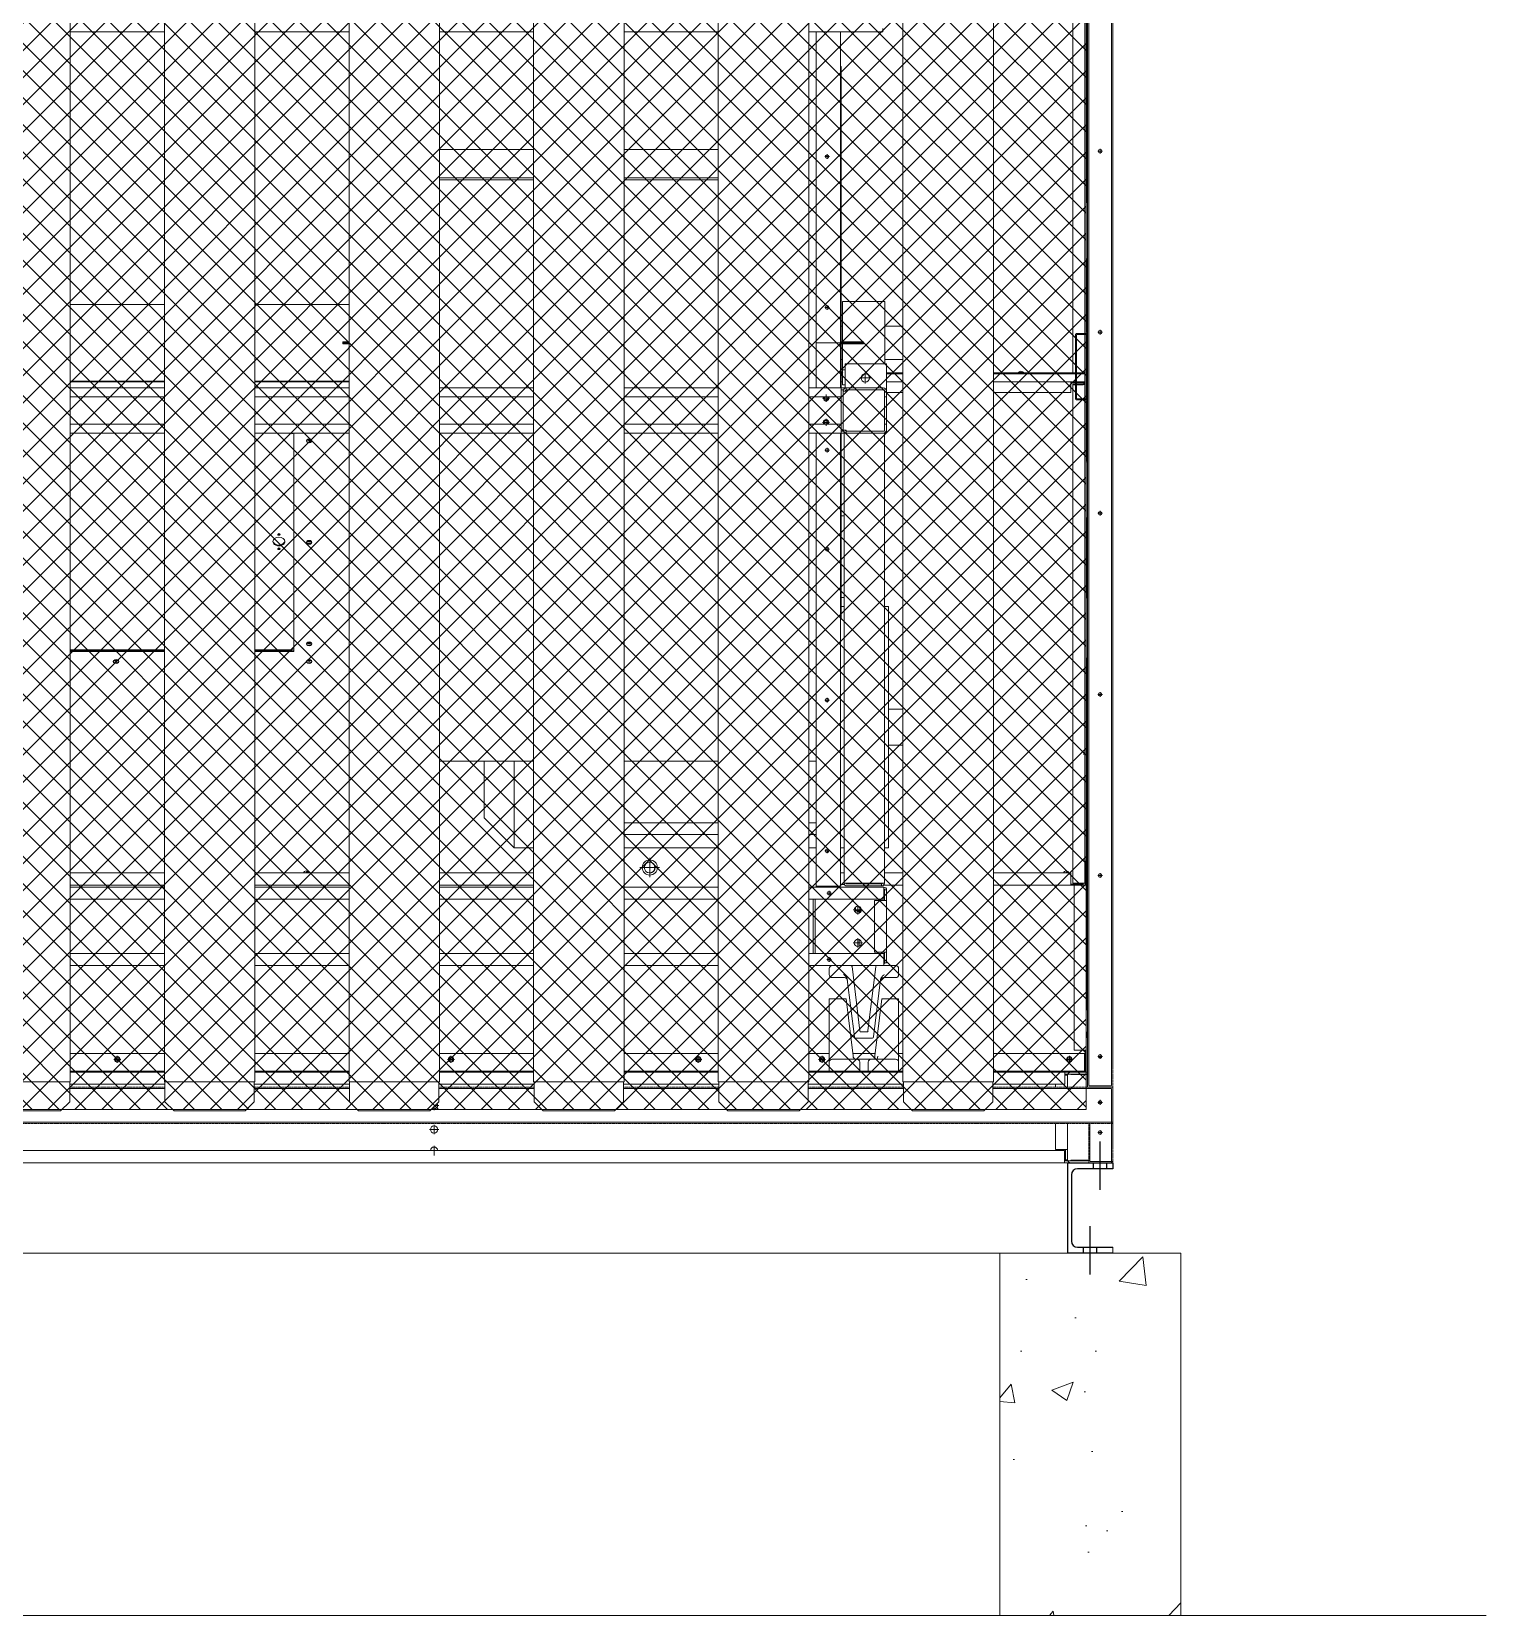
# Model space of a CAD drawing. Header units: millimetres. Extents: x -17070 to 42260, y -291348 to 33880.
# Drawn here: x 33685 to 36096, y 19917 to 22541 of the extents above; entities that cross this region are included whole.
import ezdxf

# ---------------------------------------------------------------- set-up
doc = ezdxf.new("R2010")
doc.units = ezdxf.units.MM
for name, pattern in [('CENTER', [2, 1.25, -0.25, 0.25, -0.25]), ('CENTERX2', [4, 2.5, -0.5, 0.5, -0.5]), ('HIDDEN', [0.375, 0.25, -0.125]), ('HIDDENX2', [0.75, 0.5, -0.25])]:
    doc.linetypes.add(name, pattern=pattern)
for name, color, linetype in [('center', 1, 'CENTER'), ('HIDD', 2, 'HIDDENX2'), ('냉각탑_기초', 23, 'Continuous')]:
    doc.layers.add(name, color=color, linetype=linetype)

# ---------------------------------------------------------------- blocks, each defined once
blk = doc.blocks.new('2')
at = {"lineweight": 5}
h = blk.add_hatch(dxfattribs=at)
h.set_pattern_fill('ANSI37', scale=10)
h.set_pattern_definition([(45, (-1294795.438, -412330.485), (-22.4506403, 22.4506403), []), (135, (-1294795.438, -412330.485), (-22.4506403, -22.4506403), [])])
h.paths.add_polyline_path([(32221.1, 22825.4), (32221.1, 20755.4), (35433.1, 20755.4), (35433.1, 22825.4)])
at = {"color": 7, "lineweight": 20, "ltscale": 0.280701}
for p, q in [((35435.1, 20822.5), (35435.1, 23864.3)), ((35477.1, 20822.5), (35477.1, 23864.3)), ((35410.9, 21976), (35410.9, 22737.3)), ((35430.9, 22738.8), (35430.9, 22041.4)), ((35433.5, 22260), (35433.5, 22637.6)), ((33749.1, 22541.4), (33905.1, 22541.4)), ((33905.1, 22541.1), (33749.1, 22541.1)), ((34055.1, 22541.4), (34211.1, 22541.4)), ((34211.1, 22541.1), (34055.1, 22541.1)), ((34361.1, 22541.4), (34517.1, 22541.4)), ((34667.1, 22541.4), (34823.1, 22541.4)), ((34973.1, 22541.4), (35095.9, 22541.4)), ((34985.6, 22541.4), (34985.6, 22026)), ((35025.6, 22541.4), (35025.6, 21951.2)), ((35095.9, 22546.6), (35095.9, 22541.4)), ((35025.6, 22484), (35026.8, 22484)), ((35026.8, 22484), (35026.8, 22482.4)), ((35026.8, 22482.4), (35026.8, 22027.6)), ((34517.1, 22346), (34361.1, 22346)), ((34823.1, 22346), (34667.1, 22346)), ((34999.7, 22334.4), (35007.5, 22334.4)), ((35003.6, 22338.3), (35003.6, 22330.5)), ((35452.2, 22343.4), (35460, 22343.4)), ((35456.1, 22347.3), (35456.1, 22339.5)), ((34361.1, 22299.2), (34517.1, 22299.2)), ((34361.1, 22296), (34517.1, 22296)), ((34667.1, 22299.2), (34823.1, 22299.2)), ((34667.1, 22296), (34823.1, 22296)), ((35433.1, 22165.3), (35433.1, 22258.3)), ((35435.1, 22258.3), (35433.1, 22258.3)), ((35435.1, 22165.3), (35433.1, 22165.3)), ((35433.5, 22079.8), (35433.5, 22163.7)), ((35029.3, 22027.6), (35029.3, 22094.2)), ((35099.3, 22094.2), (35029.3, 22094.2)), ((35099.3, 22026), (35099.3, 22094.2)), ((33905.1, 22089.5), (33749.1, 22089.5)), ((34211.1, 22089.5), (34055.1, 22089.5)), ((34999.7, 22084.4), (35007.5, 22084.4)), ((35003.6, 22088.3), (35003.6, 22080.5)), ((35433.5, 22042.9), (35433.5, 22079.8)), ((35433.5, 22079.8), (35435.1, 22079.8)), ((35026.8, 22053.5), (35029.3, 22053.5)), ((35099.3, 22053.5), (35129.1, 22053.5)), ((35452.2, 22043.4), (35460, 22043.4)), ((35456.1, 22047.3), (35456.1, 22039.5)), ((34200.6, 22027.6), (34211.1, 22027.6)), ((34200.6, 22024.4), (34200.6, 22027.6)), ((34200.6, 22026), (34211.1, 22026)), ((34211.1, 22026), (34200.6, 22026)), ((34211.1, 22024.4), (34200.6, 22024.4)), ((34985.6, 22026), (35022.8, 22026)), ((34985.6, 22026), (34985.6, 21951.2)), ((35025.6, 22026), (35022.8, 22026)), ((35064, 22027.6), (35026.8, 22027.6)), ((35064, 22026), (35026.8, 22026)), ((35064, 22024.4), (35026.8, 22024.4)), ((35026.8, 22024.4), (35026.8, 21951.2)), ((35029.3, 22024.4), (35029.3, 21981.2)), ((35064, 22027.6), (35064, 22024.4)), ((35099.3, 22026), (35099.3, 21991.2)), ((35415.1, 21934.5), (35415.1, 22038.3)), ((35416.7, 21934.5), (35416.7, 22038.3)), ((35432, 22041.4), (35418.2, 22041.4)), ((35432, 22039.8), (35418.2, 22039.8)), ((35430.9, 22039.8), (35430.9, 21978.4)), ((35433.5, 21932.6), (35433.5, 22040.2)), ((35026.8, 21998.5), (35029.3, 21998.5)), ((35101.8, 21991.2), (35033.3, 21991.2)), ((35033.3, 21950.8), (35033.3, 21991.2)), ((35099.3, 21998.5), (35129.1, 21998.5)), ((35101.8, 21946), (35101.8, 21991.2)), ((35026.8, 21975.9), (35029.3, 21975.9)), ((35026.8, 21974.5), (35029.3, 21974.5)), ((35033.3, 21981.2), (35029.3, 21981.2)), ((35029.3, 21956.2), (35029.3, 21981.2)), ((35057.7, 21967.7), (35075.9, 21967.7)), ((35066.8, 21976.8), (35066.8, 21958.6)), ((35101.8, 21975.9), (35129.1, 21975.9)), ((35101.8, 21974.5), (35129.1, 21974.5)), ((35279.1, 21975.9), (35415.1, 21975.9)), ((35279.1, 21974.5), (35415.1, 21974.5)), ((35415.1, 21976), (35410.9, 21976)), ((35427.4, 21976), (35416.7, 21976)), ((35416.7, 21975.9), (35430.9, 21975.9)), ((35416.7, 21974.5), (35430.9, 21974.5)), ((35428.9, 21975.9), (35428.9, 21976.2)), ((35430.9, 21975.9), (35430.9, 21978.4)), ((35430.9, 21974.5), (35430.9, 21975.9)), ((35430.9, 21974.5), (35430.9, 21962.4)), ((33905.1, 21962.5), (33749.1, 21962.5)), ((33905.1, 21961.3), (33749.1, 21961.3)), ((33749.1, 21951.2), (33905.1, 21951.2)), ((34211.1, 21962.5), (34055.1, 21962.5)), ((34211.1, 21961.3), (34055.1, 21961.3)), ((34055.1, 21951.2), (34211.1, 21951.2)), ((34361.1, 21951.2), (34517.1, 21951.2)), ((34667.1, 21951.2), (34823.1, 21951.2)), ((34973.1, 21951.2), (35026.9, 21951.2)), ((35001.8, 21940), (35001.8, 21928.3)), ((35029.3, 21961.3), (35026.8, 21961.3)), ((35026.9, 21951.2), (35028.6, 21951.2)), ((35026.9, 21891.2), (35026.9, 21951.2)), ((35026.9, 21948), (35030.1, 21948)), ((35028.6, 21951.2), (35033.3, 21951.2)), ((35033.3, 21956.2), (35029.3, 21956.2)), ((35030.1, 21879.4), (35030.1, 21948)), ((35035.3, 21946), (35030.1, 21946)), ((35033.3, 21951.2), (35034.8, 21951.2)), ((35096.6, 21951.2), (35035.3, 21951.2)), ((35035.3, 21951.2), (35035.3, 21946)), ((35035.3, 21948), (35098.6, 21948)), ((35098.6, 21948), (35098.6, 21879.4)), ((35129.1, 21961.3), (35101.8, 21961.3)), ((35101.8, 21891.2), (35101.8, 21946)), ((35129.1, 21943.8), (35101.8, 21943.8)), ((35415.1, 21961.3), (35279.1, 21961.3)), ((35407.8, 21943.8), (35279.1, 21943.8)), ((35407.8, 21943.8), (35407.8, 21960.5)), ((35407.8, 21960.5), (35415.1, 21960.5)), ((35415.1, 21959.4), (35407.8, 21959.4)), ((35410.9, 21957.2), (35415.1, 21957.2)), ((35410.9, 21957.2), (35410.9, 21956.2)), ((35410.9, 21956.2), (35415.1, 21956.2)), ((35410.9, 21344.1), (35410.9, 21956.2)), ((35430.9, 21961.3), (35416.7, 21961.3)), ((35416.7, 21960.5), (35427.8, 21960.5)), ((35427.8, 21959.4), (35416.7, 21959.4)), ((35416.7, 21957.2), (35427.8, 21957.2)), ((35416.7, 21956.2), (35427.8, 21956.2)), ((35427.8, 21959.4), (35427.8, 21961.3)), ((35429.3, 21958.3), (35429.3, 21961.3)), ((35430.9, 21958.3), (35430.9, 21962.4)), ((35430.9, 21958.3), (35430.9, 21933)), ((33905.1, 21936.2), (33749.1, 21936.2)), ((34211.1, 21936.2), (34055.1, 21936.2)), ((34517.1, 21936.2), (34361.1, 21936.2)), ((34823.1, 21936.2), (34667.1, 21936.2)), ((35026.9, 21936.2), (34973.1, 21936.2)), ((34996, 21934.1), (35007.7, 21934.1)), ((35101.8, 21936.2), (35098.6, 21936.2)), ((35432, 21933), (35418.2, 21933)), ((35432, 21931.4), (35418.2, 21931.4)), ((35430.9, 21931.4), (35430.9, 21346.2)), ((35433.5, 21929.9), (35433.5, 21929.9)), ((35433.5, 21929.9), (35433.5, 21893)), ((33749.1, 21891.2), (33905.1, 21891.2)), ((34055.1, 21891.2), (34211.1, 21891.2)), ((34361.1, 21891.2), (34517.1, 21891.2)), ((34667.1, 21891.2), (34823.1, 21891.2)), ((34973.1, 21891.2), (35026.9, 21891.2)), ((34996, 21894.1), (35007.7, 21894.1)), ((35001.8, 21900), (35001.8, 21888.3)), ((35026.9, 21876.2), (35026.9, 21891.2)), ((35101.8, 21891.2), (35098.6, 21891.2)), ((35101.8, 21891.2), (35101.8, 21881.4)), ((35433.5, 21830.6), (35433.5, 21893)), ((35433.5, 21893), (35435.1, 21893)), ((33905.1, 21876.2), (33749.1, 21876.2)), ((34211.1, 21876.2), (34055.1, 21876.2)), ((34116.4, 21876.2), (34116.4, 21875.1)), ((34119.9, 21876.2), (34119.9, 21520.6)), ((34119.9, 21514.3), (34119.9, 21876.2)), ((34517.1, 21876.2), (34361.1, 21876.2)), ((34823.1, 21876.2), (34667.1, 21876.2)), ((35026.9, 21876.2), (34973.1, 21876.2)), ((34985.6, 21876.2), (34985.6, 21125.6)), ((35025.6, 21876.2), (35025.6, 21126.8)), ((35026.8, 21876.2), (35027.1, 21876.2)), ((35026.8, 21876.2), (35026.8, 21568)), ((35030.1, 21879.4), (35026.9, 21879.4)), ((35028.6, 21876.2), (35026.9, 21876.2)), ((35027.1, 21876.2), (35028.6, 21876.2)), ((35028.6, 21876.2), (35033.3, 21876.2)), ((35028.6, 21876.2), (35028.6, 21876.2)), ((35028.6, 21876.2), (35031.6, 21876.2)), ((35035.3, 21881.4), (35030.1, 21881.4)), ((35031.6, 21876.2), (35031.6, 21130.7)), ((35033.3, 21876.2), (35033.3, 21876.6)), ((35035.3, 21876.2), (35033.3, 21876.2)), ((35033.3, 21876.2), (35034.8, 21876.2)), ((35034.8, 21876.2), (35035.3, 21876.2)), ((35035.3, 21881.4), (35035.3, 21876.2)), ((35035.3, 21879.4), (35096.6, 21879.4)), ((35098.6, 21879.4), (35035.3, 21879.4)), ((35096.6, 21876.2), (35035.3, 21876.2)), ((35101.8, 21876.2), (35096.6, 21876.2)), ((35096.6, 21876.2), (35101.8, 21876.2)), ((35098.6, 21876.2), (35098.6, 21130.7)), ((35101.8, 21876.2), (35098.6, 21876.2)), ((35101.8, 21876.2), (35101.8, 21881.4)), ((34999.7, 21848), (35007.5, 21848)), ((35003.6, 21851.9), (35003.6, 21844.1)), ((35433.1, 21735.9), (35433.1, 21828.9)), ((35435.1, 21828.9), (35433.1, 21828.9)), ((35031.6, 21739), (35026.8, 21739)), ((35435.1, 21735.9), (35433.1, 21735.9)), ((35433.5, 21603.6), (35433.5, 21734.3)), ((35452.2, 21743.4), (35460, 21743.4)), ((35456.1, 21747.3), (35456.1, 21739.5)), ((34999.7, 21684), (35007.5, 21684)), ((35003.6, 21687.9), (35003.6, 21680.1)), ((35026.8, 21604), (35031.6, 21604)), ((35433.1, 21503.6), (35433.1, 21603.6)), ((35435.1, 21603.6), (35433.1, 21603.6)), ((35026.8, 21589), (35031.6, 21589)), ((35098.6, 21589), (35105.1, 21589)), ((35105.1, 21589), (35105.1, 21189)), ((35025.6, 21568), (35026.8, 21568)), ((33905.1, 21517.1), (33749.1, 21517.1)), ((34116.4, 21517.1), (34055.1, 21517.1)), ((34116.4, 21517.1), (34116.4, 21518.2)), ((33749.1, 21515.3), (33905.1, 21515.3)), ((33749.1, 21514.3), (33905.1, 21514.3)), ((34055.1, 21515.3), (34119.9, 21515.3)), ((34055.1, 21514.3), (34119.9, 21514.3)), ((35435.1, 21503.6), (35433.1, 21503.6)), ((35433.5, 20963.9), (35433.5, 21503.6)), ((35452.2, 21443.4), (35460, 21443.4)), ((35456.1, 21447.3), (35456.1, 21439.5)), ((34999.7, 21434), (35007.5, 21434)), ((35003.6, 21437.9), (35003.6, 21430.1)), ((35105.1, 21419), (35129.1, 21419)), ((35105.1, 21359), (35129.1, 21359)), ((35410.9, 21130.6), (35410.9, 21344.3)), ((35429.3, 21344.3), (35429.3, 21344.3)), ((35430.9, 21344.3), (35430.9, 21346.2)), ((35430.9, 21344.3), (35430.9, 21130.6)), ((34361.1, 21332.5), (34517.1, 21332.5)), ((34435.1, 21332.5), (34435.1, 21239)), ((34485.1, 21332.5), (34485.1, 21189)), ((34667.1, 21332.5), (34823.1, 21332.5)), ((34973.1, 21332.5), (34985.6, 21332.5)), ((34435.1, 21239), (34485.1, 21189)), ((34823.1, 21230.3), (34667.1, 21230.3)), ((34985.6, 21230.3), (34973.1, 21230.3)), ((34823.1, 21211), (34667.1, 21211)), ((34985.6, 21211), (34973.1, 21211)), ((34485.1, 21189), (34517.1, 21189)), ((34823.1, 21189), (34667.1, 21189)), ((34985.6, 21189), (34973.1, 21189)), ((34999.7, 21184), (35007.5, 21184)), ((35003.6, 21187.9), (35003.6, 21180.1)), ((35025.6, 21189), (35031.6, 21189)), ((35098.6, 21189), (35105.1, 21189)), ((34693.4, 21156.5), (34725.9, 21156.5)), ((34709.6, 21172.8), (34709.6, 21140.3)), ((35431.1, 21167.4), (35430.9, 21167.4)), ((35431.1, 21127), (35431.1, 21167.4)), ((35431.1, 21164), (35433.1, 21164)), ((35433.1, 21164), (35433.1, 20831.8)), ((35435.1, 21172.2), (35435.1, 21172.2)), ((35435.1, 21172.2), (35435.1, 21172.2)), ((35435.1, 21172.2), (35435.1, 21172.2)), ((35435.1, 21172.2), (35435.1, 21172.2)), ((35435.1, 21164.1), (35435.1, 21164)), ((35435.1, 21164), (35435.1, 21164)), ((33749.1, 21147.5), (33905.1, 21147.5)), ((33749.1, 21127.4), (33905.1, 21127.4)), ((33905.1, 21124), (33749.1, 21124)), ((34055.1, 21147.5), (34211.1, 21147.5)), ((34055.1, 21127.4), (34211.1, 21127.4)), ((34211.1, 21124), (34055.1, 21124)), ((34361.1, 21147.5), (34517.1, 21147.5)), ((34361.1, 21127.4), (34517.1, 21127.4)), ((34517.1, 21124), (34361.1, 21124)), ((34823.1, 21124), (34667.1, 21124)), ((35097.4, 21124), (34973.1, 21124)), ((34985.6, 21125.6), (35022.8, 21125.6)), ((34985.6, 21125.6), (34985.6, 21124)), ((35022.8, 21124), (34985.6, 21124)), ((35022.8, 21125.6), (35025.6, 21125.6)), ((35025, 21125.1), (35025.4, 21125)), ((35025.6, 21147.5), (35031.6, 21147.5)), ((35032.2, 21128.5), (35025.6, 21128.5)), ((35025.6, 21126.8), (35025.6, 21125.6)), ((35031.6, 21130.7), (35036.3, 21130.7)), ((35093.9, 21130.7), (35036.3, 21130.7)), ((35036.3, 21129.2), (35093.9, 21129.2)), ((35036.3, 21126), (35093.9, 21126)), ((35069.6, 21126), (35069.6, 21124)), ((35098.6, 21130.7), (35093.9, 21130.7)), ((35093.9, 21126), (35093.9, 21129.2)), ((35097.3, 21127.4), (35129.1, 21127.4)), ((35097.4, 21124), (35097.4, 21104)), ((35098.6, 21147.5), (35129.1, 21147.5)), ((35279.1, 21147.5), (35407.8, 21147.5)), ((35279.1, 21127.4), (35427.8, 21127.4)), ((35407.8, 21147.5), (35407.8, 21130.6)), ((35407.8, 21127.5), (35407.8, 21130.6)), ((35407.8, 21129.1), (35427.8, 21129.1)), ((35427.8, 21127.5), (35407.8, 21127.5)), ((35410.9, 21130.6), (35427.8, 21130.6)), ((35410.9, 21130.6), (35427.8, 21130.6)), ((35413.1, 21127), (35413.1, 20853.8)), ((35413.1, 21127), (35429.7, 21127)), ((35427.8, 21130.5), (35427.8, 21129.1)), ((35427.8, 21129.1), (35427.8, 21127.4)), ((35429.3, 21130.6), (35429.3, 21130.5)), ((35429.7, 21127), (35433.1, 21127)), ((35431.1, 21132.4), (35430.9, 21132.4)), ((35430.9, 21130.6), (35430.9, 21130.5)), ((35452.2, 21143.4), (35460, 21143.4)), ((35456.1, 21147.3), (35456.1, 21139.5)), ((33905.1, 21104), (33749.1, 21104)), ((34211.1, 21104), (34055.1, 21104)), ((34517.1, 21104), (34361.1, 21104)), ((34823.1, 21104), (34667.1, 21104)), ((35097.4, 21104), (34973.1, 21104)), ((34980.4, 21104), (34980.4, 21014)), ((34983.6, 21104), (34983.6, 21014)), ((35003.1, 21114), (35010.9, 21114)), ((35007, 21117.9), (35007, 21110.1)), ((35082.1, 21016), (35082.1, 21102)), ((35082.1, 21102), (35097.4, 21102)), ((35097.4, 21119.3), (35102.1, 21119.3)), ((35097.4, 21102), (35102.1, 21102)), ((35098.9, 21102), (35098.9, 21119.3)), ((35102.1, 21119.3), (35102.1, 21102)), ((35102.1, 21102), (35102.1, 20998.7)), ((35046.8, 21086.5), (35062.4, 21086.5)), ((35050.8, 21084.6), (35050.8, 21091.1)), ((35060.3, 21084.6), (35050.8, 21084.6)), ((35053.4, 21083.8), (35053.4, 21084.6)), ((35053.4, 21083.8), (35060, 21083.8)), ((35054.6, 21094.3), (35054.6, 21078.7)), ((35056.6, 21083.2), (35056.6, 21080.9)), ((35057.7, 21084.6), (35057.7, 21091.7)), ((35046.8, 21031.5), (35062.4, 21031.5)), ((35054.6, 21039.3), (35054.6, 21023.7)), ((35056.6, 21037.2), (35056.6, 21025.9)), ((33749.1, 21014), (33905.1, 21014)), ((33749.1, 20994), (33905.1, 20994)), ((34055.1, 21014), (34211.1, 21014)), ((34055.1, 20994), (34211.1, 20994)), ((34361.1, 21014), (34517.1, 21014)), ((34361.1, 20994), (34517.1, 20994)), ((34667.1, 21014), (34823.1, 21014)), ((34667.1, 20994), (34823.1, 20994)), ((34973.1, 21014), (35097.4, 21014)), ((34973.1, 20994), (35097.4, 20994)), ((35003.1, 21004), (35010.9, 21004)), ((35007, 21007.9), (35007, 21000.1)), ((35057.9, 20885.8), (35044.9, 20992.3)), ((35084.4, 20992.3), (35071.3, 20885.8)), ((35097.4, 21016), (35082.1, 21016)), ((35097.4, 21016), (35102.1, 21016)), ((35097.4, 21014), (35097.4, 20998.7)), ((35097.4, 20998.7), (35097.4, 20994)), ((35097.4, 20998.7), (35098.9, 20998.7)), ((35097.4, 20994), (35112.1, 20994)), ((35098.9, 20998.7), (35098.9, 21016)), ((35102.1, 20998.7), (35098.9, 20998.7)), ((35112.1, 20994), (35117.1, 20994)), ((35007.1, 20989), (35007.1, 20979)), ((35012.1, 20974), (35017.1, 20974)), ((35017.1, 20974), (35032.2, 20974)), ((35048.7, 20875.8), (35037, 20971)), ((35080.6, 20875.8), (35092.3, 20971)), ((35112.1, 20974), (35097.1, 20974)), ((35112.1, 20974), (35117.1, 20974)), ((35122.1, 20989), (35122.1, 20979)), ((35435.1, 20963.9), (35433.5, 20963.9)), ((35434.1, 20963.9), (35434.1, 20927.4)), ((35007.1, 20819), (35007.1, 20939)), ((35007.1, 20939), (35012.1, 20939)), ((35012.1, 20939), (35029.8, 20939)), ((35034.9, 20939), (35029.8, 20939)), ((35046.5, 20844.6), (35034.9, 20939)), ((35082.8, 20844.6), (35094.4, 20939)), ((35094.4, 20939), (35099.5, 20939)), ((35122.1, 20939), (35099.5, 20939)), ((35122.1, 20939), (35122.1, 20844)), ((35434.1, 20927.4), (35433.1, 20927.4)), ((35433.1, 20920.9), (35433.4, 20920.4)), ((35433.4, 20926.9), (35433.4, 20920.4)), ((35434.1, 20921.9), (35433.4, 20920.4)), ((35434.1, 20921.9), (35434.1, 20926.9)), ((35434.1, 20921.9), (35434.9, 20920.4)), ((35434.9, 20927), (35434.9, 20920.4)), ((35435.1, 20921), (35434.9, 20920.4)), ((35050.7, 20874), (35078.6, 20874)), ((35059.9, 20884), (35069.4, 20884)), ((35433.1, 20884), (35433.4, 20884.4)), ((35433.1, 20874.9), (35433.4, 20874.4)), ((35433.4, 20874.4), (35433.4, 20884.4)), ((35434.1, 20882.9), (35433.4, 20884.4)), ((35434.1, 20875.9), (35433.4, 20874.4)), ((35434.1, 20882.9), (35434.9, 20884.4)), ((35434.1, 20882.9), (35434.1, 20875.9)), ((35434.1, 20875.9), (35434.9, 20874.4)), ((35434.9, 20874.4), (35434.9, 20884.4)), ((35435.1, 20883.9), (35434.9, 20884.4)), ((35435.1, 20875), (35434.9, 20874.4)), ((33749.1, 20848.4), (33905.1, 20848.4)), ((33821.3, 20838.4), (33833, 20838.4)), ((33827.1, 20844.3), (33827.1, 20832.6)), ((34055.1, 20848.4), (34211.1, 20848.4)), ((34355.1, 20848.4), (34355.1, 20848.4)), ((34355.1, 20848.4), (34355.1, 20848.4)), ((34517.1, 20848.4), (34361.1, 20848.4)), ((34374.3, 20838.4), (34386, 20838.4)), ((34380.1, 20844.3), (34380.1, 20832.6)), ((34823.1, 20848.4), (34667.1, 20848.4)), ((34784.3, 20838.4), (34796, 20838.4)), ((34790.1, 20844.3), (34790.1, 20832.6)), ((35007.1, 20848.4), (34973.1, 20848.4)), ((34989.3, 20838.4), (35001, 20838.4)), ((34995.1, 20844.3), (34995.1, 20832.6)), ((35012.1, 20839), (35017.1, 20839)), ((35017.1, 20839), (35052.6, 20839)), ((35083.3, 20848.4), (35046, 20848.4)), ((35046.5, 20844.6), (35046.6, 20843.4)), ((35052.6, 20839), (35076.6, 20839)), ((35117.1, 20839), (35076.6, 20839)), ((35077.7, 20839), (35077.7, 20839)), ((35081, 20840.2), (35080.9, 20840.2)), ((35082.8, 20844.6), (35082.7, 20843.4)), ((35087.8, 20844), (35086.6, 20839)), ((35129.1, 20848.4), (35122.1, 20848.4)), ((35122.1, 20834), (35122.1, 20844)), ((35430.1, 20848.4), (35279.1, 20848.4)), ((35399.3, 20838.4), (35411, 20838.4)), ((35405.1, 20844.3), (35405.1, 20832.6)), ((35433.1, 20853.8), (35413.1, 20853.8)), ((35431.1, 20848.4), (35430.1, 20848.4)), ((35430.1, 20848.4), (35430.1, 20817.4)), ((35431.1, 20848.4), (35431.1, 20853.8)), ((35431.1, 20848.4), (35431.1, 20828.4)), ((35452.2, 20843.4), (35460, 20843.4)), ((35456.1, 20847.3), (35456.1, 20839.5)), ((33749.1, 20819), (33905.1, 20819)), ((33749.1, 20817.4), (33905.1, 20817.4)), ((34055.1, 20819), (34211.1, 20819)), ((34055.1, 20817.4), (34211.1, 20817.4)), ((34361.1, 20819), (34517.1, 20819)), ((34361.1, 20817.4), (34517.1, 20817.4)), ((34667.1, 20819), (34823.1, 20819)), ((34667.1, 20817.4), (34823.1, 20817.4)), ((34973.1, 20819), (35129.1, 20819)), ((34973.1, 20817.4), (35129.1, 20817.4)), ((34973.1, 20817.4), (35129.1, 20817.4)), ((35057.6, 20819), (35057.6, 20834)), ((35071.6, 20819), (35071.6, 20834)), ((35122.1, 20819), (35122.1, 20834)), ((35279.1, 20819), (35430.1, 20819)), ((35279.1, 20817.4), (35430.1, 20817.4)), ((35397.4, 20817.4), (35397.4, 20797.4)), ((35397.4, 20814.2), (35398.9, 20814.2)), ((35402.1, 20812.2), (35397.4, 20812.2)), ((35398.9, 20812.2), (35398.9, 20814.2)), ((35398.9, 20814.2), (35402.1, 20814.2)), ((35402.1, 20814.2), (35402.1, 20812.3)), ((35402.1, 20812.2), (35402.1, 20792.4)), ((35402.8, 20814.2), (35407.3, 20814.2)), ((35403.1, 20815.2), (35404.4, 20814.2)), ((35435.1, 20817.4), (35407.3, 20817.4)), ((35407.3, 20814.2), (35435.1, 20814.2)), ((35407.3, 20813.3), (35407.3, 20814.2)), ((35435.1, 20813.3), (35407.3, 20813.3)), ((35430.1, 20828.4), (35431.1, 20828.4)), ((35431.1, 20827.4), (35430.1, 20827.4)), ((35433.1, 20831.8), (35431.1, 20831.8)), ((35431.1, 20817.4), (35431.1, 20827.4)), ((35431.1, 20813.3), (35431.1, 20814.2)), ((35433.1, 20817.4), (35433.1, 20824)), ((35433.1, 20813.3), (35433.1, 20814.2)), ((35435.1, 20817.4), (35435.1, 20822.5)), ((35435.1, 20822.5), (35435.1, 20817.4)), ((35435.1, 20814.2), (35435.1, 20813.3)), ((33906.1, 20797.4), (33748.1, 20797.4)), ((34212.1, 20797.4), (34054.1, 20797.4)), ((34518.1, 20797.4), (34360.1, 20797.4)), ((34824.1, 20797.4), (34666.1, 20797.4)), ((35130.1, 20797.4), (34972.1, 20797.4)), ((35397.4, 20797.4), (35278.1, 20797.4)), ((35382.1, 20792.4), (35382.1, 20797.4)), ((35477.1, 20794.2), (35477.1, 20690.6)), ((34352.1, 20760.4), (34352.1, 20754.6)), ((34354.1, 20762.4), (34359.9, 20762.4)), ((35452.2, 20767.4), (35460, 20767.4)), ((35453.5, 20766), (35456.7, 20770.4)), ((35456.1, 20771.3), (35456.1, 20763.5)), ((34352.1, 20730.2), (34352.1, 20714.6)), ((35382.1, 20689.4), (35382.1, 20732.4)), ((35402.1, 20732.4), (35402.1, 20672.6)), ((34344.3, 20722.4), (34359.9, 20722.4)), ((35452.2, 20717.4), (35460, 20717.4)), ((35456.1, 20721.3), (35456.1, 20713.5)), ((32257.3, 20687.4), (35396.9, 20687.4)), ((34344.3, 20687.4), (34359.9, 20687.4)), ((34352.1, 20695.2), (34352.1, 20679.6)), ((35402.1, 20689.4), (35382.1, 20689.4)), ((35396.9, 20687.4), (35396.9, 20667.4)), ((35398.9, 20670.6), (35398.9, 20689.4)), ((32257.3, 20667.4), (35396.9, 20667.4)), ((35396.9, 20672.6), (35398.9, 20672.6)), ((35396.9, 20670.6), (35402.1, 20670.6)), ((35407.3, 20667.4), (35396.9, 20667.4)), ((35402.1, 20672.1), (35398.9, 20672.1)), ((35402.1, 20672.5), (35402.1, 20670.6)), ((35402.8, 20670.6), (35407.3, 20670.6)), ((35403.1, 20669.7), (35404.4, 20670.6)), ((35407.3, 20671.5), (35407.3, 20670.6)), ((35407.3, 20671.5), (35437.1, 20671.5)), ((35407.3, 20670.6), (35437.1, 20670.6)), ((35471.9, 20667.4), (35407.3, 20667.4)), ((35433.1, 20670.8), (35429.7, 20670.8)), ((35431.1, 20670.6), (35431.1, 20670.8)), ((35433.1, 20671.5), (35433.1, 20670.6)), ((35435.1, 20671.5), (35435.1, 20670.8)), ((35435.1, 20670.8), (35435.1, 20670.8))]:
    blk.add_line(p, q, dxfattribs=at)
at = {"lineweight": 20}
for p, q in [((35433.1, 22825.4), (35433.1, 20755.4)), ((33749.1, 20801.4), (33749.1, 22784.4)), ((33905.1, 20801.4), (33905.1, 22784.4)), ((34055.1, 20801.4), (34055.1, 22784.4)), ((34211.1, 20801.4), (34211.1, 22784.4)), ((34361.1, 20801.4), (34361.1, 22784.4)), ((34517.1, 20801.4), (34517.1, 22784.4)), ((34667.1, 20801.4), (34667.1, 22784.4)), ((34823.1, 20801.4), (34823.1, 22784.4)), ((34973.1, 20801.4), (34973.1, 22784.4)), ((35129.1, 20801.4), (35129.1, 22784.4)), ((35279.1, 20801.4), (35279.1, 22784.4)), ((35435.1, 20792.4), (35435.1, 22787.4)), ((33599.1, 20801.4), (33749.1, 20801.4)), ((33748.1, 20801.4), (33748.1, 20768.4)), ((33905.1, 20801.4), (34055.1, 20801.4)), ((33906.1, 20801.4), (33906.1, 20768.4)), ((34054.1, 20801.4), (34054.1, 20768.4)), ((34211.1, 20801.4), (34361.1, 20801.4)), ((34212.1, 20801.4), (34212.1, 20768.4)), ((34360.1, 20801.4), (34360.1, 20768.4)), ((34517.1, 20801.4), (34667.1, 20801.4)), ((34518.1, 20801.4), (34518.1, 20768.4)), ((34666.1, 20801.4), (34666.1, 20768.4)), ((34823.1, 20801.4), (34973.1, 20801.4)), ((34824.1, 20801.4), (34824.1, 20768.4)), ((34972.1, 20801.4), (34972.1, 20768.4)), ((35129.1, 20801.4), (35279.1, 20801.4)), ((35130.1, 20801.4), (35130.1, 20768.4)), ((35278.1, 20801.4), (35278.1, 20768.4)), ((33748.1, 20768.4), (33733.1, 20753.4)), ((33906.1, 20768.4), (33921.1, 20753.4)), ((34054.1, 20768.4), (34039.1, 20753.4)), ((34212.1, 20768.4), (34227.1, 20753.4)), ((34360.1, 20768.4), (34345.1, 20753.4)), ((34518.1, 20768.4), (34533.1, 20753.4)), ((34666.1, 20768.4), (34651.1, 20753.4)), ((34824.1, 20768.4), (34839.1, 20753.4)), ((34972.1, 20768.4), (34957.1, 20753.4)), ((35130.1, 20768.4), (35145.1, 20753.4)), ((35278.1, 20768.4), (35263.1, 20753.4)), ((35433.1, 20755.4), (32221.1, 20755.4)), ((33615.1, 20753.4), (33733.1, 20753.4)), ((33921.1, 20753.4), (34039.1, 20753.4)), ((34227.1, 20753.4), (34345.1, 20753.4)), ((34533.1, 20753.4), (34651.1, 20753.4)), ((34839.1, 20753.4), (34957.1, 20753.4)), ((35145.1, 20753.4), (35263.1, 20753.4))]:
    blk.add_line(p, q, dxfattribs=at)
at = {"color": 1, "linetype": 'CENTERX2', "ltscale": 50}
for p, q in [((35456.1, 20622.4), (35456.1, 20702.4)), ((35439.6, 20482.4), (35439.6, 20562.4))]:
    blk.add_line(p, q, dxfattribs=at)
at = {"color": 7, "lineweight": 25, "ltscale": 0.125}
for p, q in [((35402.1, 20667.4), (35477.1, 20667.4)), ((35477.1, 20517.4), (35402.1, 20517.4))]:
    blk.add_line(p, q, dxfattribs=at)
at = {"ltscale": 25}
blk.add_line((35402.1, 20667.4), (35402.1, 20517.4), dxfattribs=at)
at = {"color": 7, "lineweight": 25, "ltscale": 0.05125}
for p, q in [((35477.1, 20657.4), (35418.6, 20657.4)), ((35418.6, 20527.4), (35477.1, 20527.4))]:
    blk.add_line(p, q, dxfattribs=at)
for p, q in [((35445.1, 20657.4), (35445.1, 20667.4)), ((35467.1, 20657.4), (35467.1, 20667.4)), ((35428.6, 20517.4), (35428.6, 20527.4)), ((35450.6, 20517.4), (35450.6, 20527.4))]:
    blk.add_line(p, q)
at = {"color": 7, "lineweight": 25, "ltscale": 0.008333}
blk.add_line((35477.1, 20667.4), (35477.1, 20657.4), dxfattribs=at)
at = {"color": 7, "lineweight": 25, "ltscale": 0.091667}
blk.add_line((35408.6, 20647.4), (35408.6, 20537.4), dxfattribs=at)
at = {"color": 7, "lineweight": 15, "ltscale": 0.0625}
blk.add_line((35477.1, 20527.4), (35477.1, 20517.4), dxfattribs=at)
at = {"lineweight": 5}
blk.add_line((32252.1, 20517.4), (35402.1, 20517.4), dxfattribs=at)
at = {"color": 7, "lineweight": 20, "ltscale": 0.280701}
for centre, radius in [((35003.6, 22334.4), 3), ((35456.1, 22343.4), 3), ((35003.6, 22084.4), 3), ((35456.1, 22043.4), 3), ((35066.8, 21967.7), 7), ((35003.6, 21848), 3), ((35456.1, 21743.4), 3), ((35003.6, 21684), 3), ((35456.1, 21443.4), 3), ((35003.6, 21434), 3), ((35003.6, 21184), 3), ((34709.6, 21156.5), 12.5), ((34709.6, 21156.5), 9), ((35456.1, 21143.4), 3), ((35007, 21114), 3), ((35054.6, 21086.5), 6), ((35054.6, 21031.5), 6), ((35007, 21004), 3), ((33827.1, 20838.4), 4.5), ((33827.1, 20838.4), 3), ((34380.1, 20838.4), 4.5), ((34380.1, 20838.4), 3), ((34790.1, 20838.4), 4.5), ((34790.1, 20838.4), 3), ((34995.1, 20838.4), 4.5), ((34995.1, 20838.4), 3), ((35405.1, 20838.4), 4.5), ((35405.1, 20838.4), 3), ((35456.1, 20843.4), 3), ((35456.1, 20767.4), 3), ((34352.1, 20722.4), 6), ((35456.1, 20717.4), 3)]:
    blk.add_circle(centre, radius, dxfattribs=at)
at = {"color": 7, "lineweight": 20}
for centre in [(35456.1, 22343.4), (35456.1, 22043.4), (35456.1, 21743.4), (35456.1, 21443.4), (35456.1, 21143.4), (35456.1, 20843.4), (35456.1, 20767.4), (35456.1, 20717.4)]:
    blk.add_circle(centre, 3, dxfattribs=at)
at = {"color": 7, "lineweight": 20, "ltscale": 0.280701}
for centre, radius, start, end in [((35030.8, 22546.6), 5.2, 269.7849, 270), ((35095.4, 22546.6), 5.2, 270, 270.214), ((35438.2, 22496.5), 3.1, 180, 180.5315), ((35436.6, 22258.3), 3.5, 115.3741, 180), ((35436.6, 22165.3), 3.5, 180, 244.6259), ((35432, 22042.9), 1.5, 270, 0), ((35432, 22042.9), 3.1, 270, 0), ((35026.8, 22028.8), 1.2, 180, 270), ((35026.8, 22028.8), 2.8, 244.624, 270), ((35026.8, 22023.2), 2.8, 90, 115.376), ((35026.8, 22023.2), 1.2, 90, 180), ((35418.2, 22038.3), 3.1, 90, 180), ((35418.2, 22038.3), 1.5, 90, 180), ((35035.3, 21946), 5.2, 90, 180), ((35035.3, 21946), 2, 90, 180), ((35096.6, 21946), 5.2, 0, 90), ((35001.8, 21934.1), 4.5, 152.1808, 27.8192), ((35001.8, 21934.1), 4.5, 152.1815, 27.8185), ((35001.8, 21934.1), 3, 135.5708, 44.4292), ((35418.2, 21934.5), 3.1, 180, 270), ((35418.2, 21934.5), 1.5, 180, 270), ((35432, 21929.9), 3.1, 0, 90), ((35432, 21929.9), 1.5, 0, 90), ((35001.8, 21894.1), 4.5, 319.8772, 220.1227), ((35001.8, 21894.1), 4.5, 319.8764, 220.1235), ((35001.8, 21894.1), 3, 284.8411, 255.1589), ((35035.3, 21881.4), 5.2, 180, 270), ((35035.3, 21881.4), 2, 180, 270), ((35096.6, 21881.4), 5.2, 270, 0), ((35436.6, 21828.9), 3.5, 115.3741, 180), ((35436.6, 21735.9), 3.5, 180, 244.6259), ((35438.2, 21526.3), 3.1, 179.4684, 180), ((34142.1, 21146.4), 3, 62.3709, 159.7606), ((35022.8, 21126.8), 2.8, 270, 334.6203), ((35019.3, 21126.9), 6.36, 342.8204, 348.4673), ((35036.3, 21130.7), 4.7, 180, 270), ((35036.3, 21130.7), 1.5, 180, 270), ((35093.9, 21130.7), 4.7, 270, 0), ((35093.9, 21130.7), 1.5, 270, 0), ((35097.4, 21119.3), 4.7, 0, 90), ((35402.1, 21146.4), 3, 62.3709, 159.7606), ((35097.4, 21119.3), 1.5, 0, 90), ((35056, 21083.2), 0.6, 0, 90), ((34211.3, 20998.7), 4.7, 269.7193, 270), ((35012.1, 20989), 5, 90, 180), ((35011.8, 20998.7), 4.7, 269.7229, 270), ((35042.9, 20992), 2, 7, 90), ((35086.4, 20992), 2, 90, 173), ((35097.4, 20998.7), 1.5, 270, 0), ((35117.1, 20989), 5, 0, 90), ((35012.1, 20979), 5, 180, 270), ((35032.2, 20969), 5, 7, 90), ((35097.1, 20969), 5, 90, 173), ((35117.1, 20979), 5, 270, 0), ((35050.7, 20876), 2, 187, 270), ((35059.9, 20886), 2, 187, 270), ((35069.4, 20886), 2, 270, 353), ((35078.6, 20876), 2, 270, 353), ((35012.1, 20834), 5, 90, 180), ((35051.6, 20844), 5, 187.0004, 269.8075), ((35051.5, 20844), 4.97, 189.5501, 207.8016), ((35051.6, 20844.1), 5.08, 198.4501, 207.4918), ((35052.6, 20834), 5, 360, 90), ((35076.6, 20834), 5, 90, 180), ((35077.7, 20844.2), 5.19, 270.3847, 273.9534), ((35077.7, 20844), 4.97, 332.1921, 350.4624), ((35117.1, 20834), 5, 0, 90), ((35456.1, 20844.4), 3, 189.6002, 350.4148), ((35407.3, 20812.2), 5.2, 90, 180), ((34352.1, 20762.4), 6, 238.6261, 31.3739), ((34352.1, 20687.4), 6, 0, 180), ((35407.3, 20672.6), 5.2, 180, 270), ((35438.5, 20670.8), 3.4, 180, 183.3723), ((35436.1, 20670.8), 0.955, 180.0657, 192.1536), ((35438.5, 20670.8), 3.4, 269.0724, 270)]:
    blk.add_arc(centre, radius, start, end, dxfattribs=at)
at = {"color": 7, "lineweight": 25}
for centre, start, end in [((35418.6, 20647.4), 90, 180), ((35418.6, 20537.4), 180, 270)]:
    blk.add_arc(centre, 10, start, end, dxfattribs=at)
at = {"color": 7, "lineweight": 20, "ltscale": 0.280701, "extrusion": (0, 0, -1)}
for centre, major_axis, ratio, start_param, end_param in [((35024.9, 21975.7), (4.5, 0), 0.681998, 5.162778, 6.14107), ((35024.9, 21974.2), (4.5, 0), 0.681998, 5.162778, 5.708154), ((35324.9, 21975.7), (-4.5, 0), 0.681998, 0.067303, 1.570796), ((35324.9, 21974.2), (-4.5, 0), 0.681998, 0.575031, 1.570796), ((35324.9, 21975.7), (4.5, 0), 0.681998, 4.712389, 6.215882), ((35324.9, 21974.2), (4.5, 0), 0.681998, 4.712389, 5.708154), ((35427.4, 21978.4), (3.5, 0), 0.681998, 6.283185, 7.853982), ((35427.8, 21958.3), (3.1, 0), 0.681998, 0, 1.570796), ((35427.8, 21958.3), (1.5, 0), 0.681998, 0, 1.570796), ((34116.4, 21877.5), (3.5, 0), 0.681998, 0.579907, 1.570796), ((34144.9, 21863.5), (4.5, 0), 0.731354, 3.141564, 4.212389), ((34144.9, 21864.6), (4.5, 0), 0.731354, 0.166549, 2.975043), ((34144.9, 21863.5), (4.5, 0), 0.731354, 6.283156, 9.424749), ((34144.9, 21865.9), (3, 0), 0.731354, 2.641593, 3.141564), ((34144.9, 21867.3), (3, 0), 0.731354, 0.536691, 2.604902), ((34144.9, 21865.9), (3, 0), 0.731354, 0.000984, 2.641593), ((34144.9, 21863.5), (4.5, 0), 0.731354, 4.212389, 6.283156), ((34144.9, 21867.3), (3, 0), 0.731354, 0.536691, 0.5367), ((34094.9, 21696.7), (10, 0), 0.731354, 3.141593, 6.283185), ((34094.9, 21708.5), (2, 0), 0.731354, 3.141593, 6.283185), ((34094.9, 21708.5), (2, 0), 0.731354, 0, 3.141593), ((34094.9, 21709.9), (2, 0), 0.731354, 0.485056, 2.656537), ((34094.9, 21698.1), (10, 0), 0.731354, 0.093387, 3.048205), ((34094.9, 21696.7), (10, 0), 0.731354, 0, 3.141593), ((34094.9, 21684.8), (2, 0), 0.731354, 3.141593, 6.283185), ((34094.9, 21684.8), (2, 0), 0.731354, 0, 3.141593), ((34094.9, 21686.2), (2, 0), 0.731354, 0.485056, 2.656537), ((34144.9, 21695.3), (4.5, 0), 0.731354, 3.141564, 4.212389), ((34144.9, 21696.4), (4.5, 0), 0.731354, 0.166549, 2.975043), ((34144.9, 21695.3), (4.5, 0), 0.731354, 6.283156, 9.424749), ((34144.9, 21697.7), (3, 0), 0.731354, 0.000984, 3.141564), ((34144.9, 21699.1), (3, 0), 0.731354, 0.536691, 2.604902), ((34144.9, 21695.3), (4.5, 0), 0.731354, 4.212389, 6.283156), ((34116.4, 21520.6), (3.5, 0), 0.681998, 6.283185, 7.853982), ((34144.9, 21527.1), (4.5, 0), 0.731354, 3.141564, 4.212389), ((34144.9, 21528.1), (4.5, 0), 0.731354, 0.166549, 2.975043), ((34144.9, 21527.1), (4.5, 0), 0.731354, 6.283156, 9.424749), ((34144.9, 21529.5), (3, 0), 0.731354, 0.000984, 3.141564), ((34144.9, 21530.9), (3, 0), 0.731354, 0.536691, 2.604902), ((34144.9, 21527.1), (4.5, 0), 0.731354, 4.212389, 6.283156), ((33824.9, 21497.8), (4.5, 0), 0.731354, 3.141564, 4.212389), ((33824.9, 21498.9), (4.5, 0), 0.731354, 0.166549, 2.975043), ((33824.9, 21497.8), (4.5, 0), 0.731354, 6.283156, 9.424749), ((33824.9, 21500.3), (3, 0), 0.731354, 1.070796, 3.141564), ((33824.9, 21501.6), (3, 0), 0.731354, 1.070796, 2.604902), ((33824.9, 21497.8), (4.5, 0), 0.731354, 4.212389, 6.283156), ((33824.9, 21501.6), (3, 0), 0.731354, 0.536691, 1.070796), ((33824.9, 21500.3), (3, 0), 0.731354, 0.000984, 1.070796), ((34144.9, 21497.8), (4.5, 0), 0.731354, 3.141564, 4.212389), ((34144.9, 21498.9), (4.5, 0), 0.731354, 0.166549, 2.975043), ((34144.9, 21497.8), (4.5, 0), 0.731354, 6.283156, 9.424749), ((34144.9, 21500.3), (3, 0), 0.731354, 0.000984, 3.141564), ((34144.9, 21501.6), (3, 0), 0.731354, 0.536691, 2.604902), ((34144.9, 21497.8), (4.5, 0), 0.731354, 4.212389, 6.283156), ((35427.8, 21346.2), (3.1, 0), 0.681998, 0, 1.570796), ((35427.8, 21344.3), (3.1, 0), 0.000436, 5.208009, 6.283185), ((35005.6, 21181.2), (-3, 0), 0.866065, 0.009602, 1.901372), ((35005.6, 21180.4), (-3, 0), 0.866065, 0.304805, 1.831651), ((34139.9, 21146.4), (-4.5, 0), 1, 0.228118, 2.913474), ((35399.9, 21146.4), (-4.5, 0), 1, 0.228118, 2.913474), ((33824.9, 21127.4), (4.5, 0), 0.000436, 3.141622, 6.283214), ((33824.9, 21127.4), (4.5, 0), 0.000436, 2.070796, 3.141622), ((33824.9, 21127.4), (4.5, 0), 0.000436, 0.000029, 2.070796), ((34124.9, 21127.4), (4.5, 0), 0.000436, 3.141622, 6.283214), ((34124.9, 21127.4), (4.5, 0), 0.000436, 2.070796, 3.141622), ((34124.9, 21127.4), (4.5, 0), 0.000436, 0.000029, 2.070796), ((34424.9, 21127.4), (4.5, 0), 0.000436, 3.141622, 6.283214), ((34424.9, 21127.4), (4.5, 0), 0.000436, 2.070796, 3.141622), ((34424.9, 21127.4), (4.5, 0), 0.000436, 0.000029, 2.070796), ((35022.8, 21125.6), (2.8, 0), 0.499932, 0.448652, 1.029298), ((35324.9, 21127.4), (4.5, 0), 0.000436, 3.141622, 5.212389), ((35324.9, 21127.4), (4.5, 0), 0.000436, 0.000029, 3.141622), ((35324.9, 21127.4), (4.5, 0), 0.000436, 5.212389, 6.283214), ((35427.8, 21130.6), (3.1, 0), 0.000436, 4.712389, 6.283185), ((35427.8, 21130.6), (1.5, 0), 0.000436, 4.712389, 6.283185), ((35427.8, 21130.5), (-3.1, 0), 0.000436, 3.141593, 4.712389), ((35427.8, 21130.5), (-1.5, 0), 0.000436, 3.141593, 4.712389), ((35432.3, 20966.7), (1.2, 0), 0.087156, 5.442115, 6.283185), ((35432.3, 20927.1), (-2.8, 0), 0.087156, 3.141593, 4.422637), ((35429.7, 20824), (-3.4, 0), 0.999978, 1.995186, 3.141593)]:
    blk.add_ellipse(centre, major_axis=major_axis, ratio=ratio, start_param=start_param, end_param=end_param, dxfattribs=at)
at = {"color": 7, "lineweight": 20, "ltscale": 0.280701}
for points, knots in [([(34709.6, 21165.5), (34710.5, 21165.5), (34711.3, 21165.3), (34712.1, 21165.1), (34713.7, 21164.4), (34715, 21163.4), (34715.6, 21162.8), (34716.6, 21161.5), (34717.3, 21160.1), (34717.5, 21159.3), (34717.8, 21158.3), (34717.8, 21157.2), (34717.8, 21157), (34717.8, 21156.8), (34717.8, 21156.5)], [0, 0, 0, 0, 0, 0, 5.917955, 5.917955, 5.917955, 11.759022, 11.759022, 11.759022, 17.51113, 17.51113, 17.51113, 19.269457, 19.269457, 19.269457, 19.269457, 19.269457, 19.269457]), ([(34709.6, 21147.5), (34710.5, 21147.6), (34711.3, 21147.7), (34712.1, 21148), (34713.7, 21148.7), (34715, 21149.7), (34715.6, 21150.3), (34716.6, 21151.5), (34717.3, 21153), (34717.5, 21153.8), (34717.8, 21154.8), (34717.8, 21155.8), (34717.8, 21156), (34717.8, 21156.3), (34717.8, 21156.5)], [0, 0, 0, 0, 0, 0, 5.917898, 5.917898, 5.917898, 11.759009, 11.759009, 11.759009, 17.511215, 17.511215, 17.511215, 19.269546, 19.269546, 19.269546, 19.269546, 19.269546, 19.269546]), ([(35037, 20971), (35037, 20971.3), (35036.9, 20971.7), (35036.8, 20972), (35036.6, 20972.7), (35036.3, 20973.3), (35036.2, 20973.6), (35035.8, 20974.3), (35035.4, 20974.9), (35035.1, 20975.2), (35034.6, 20975.8), (35034, 20976.4), (35033.7, 20976.7), (35033.1, 20977.3), (35032.4, 20977.9), (35032.1, 20978.1), (35031.7, 20978.5), (35031.2, 20978.8), (35031.2, 20978.9), (35031.1, 20979), (35031, 20979)], [0, 0, 0, 0, 0, 0, 2.255203, 2.255203, 2.255203, 4.814439, 4.814439, 4.814439, 7.821689, 7.821689, 7.821689, 11.45238, 11.45238, 11.45238, 15.709201, 15.709201, 15.709201, 16.735664, 16.735664, 16.735664, 16.735664, 16.735664, 16.735664]), ([(35092.3, 20971), (35092.3, 20971.3), (35092.4, 20971.7), (35092.5, 20972), (35092.7, 20972.7), (35093, 20973.3), (35093.1, 20973.6), (35093.5, 20974.3), (35093.9, 20974.9), (35094.2, 20975.2), (35094.7, 20975.8), (35095.2, 20976.4), (35095.5, 20976.7), (35096.2, 20977.3), (35096.8, 20977.9), (35097.2, 20978.1), (35097.6, 20978.5), (35098.1, 20978.8), (35098.1, 20978.9), (35098.2, 20979), (35098.3, 20979)], [0, 0, 0, 0, 0, 0, 2.255207, 2.255207, 2.255207, 4.814432, 4.814432, 4.814432, 7.821683, 7.821683, 7.821683, 11.452376, 11.452376, 11.452376, 15.709177, 15.709177, 15.709177, 16.735649, 16.735649, 16.735649, 16.735649, 16.735649, 16.735649])]:
    blk.add_open_spline(points, degree=5, knots=knots, dxfattribs=at)
for points in [[(35402.8, 20814.2), (35402.6, 20813.8), (35402.3, 20813.4), (35402.2, 20813), (35402.1, 20812.6), (35402.1, 20812.2)], [(35402.8, 20670.6), (35402.6, 20671), (35402.3, 20671.4), (35402.2, 20671.8), (35402.1, 20672.2), (35402.1, 20672.6)]]:
    blk.add_open_spline(points, degree=5, dxfattribs=at)
at = {"layer": 'center', "lineweight": 20}
for p, q in [((35435.1, 23867.4), (35435.1, 20792.6)), ((35477.1, 23867.4), (35477.1, 20667.4)), ((33748.1, 20792.4), (33906.1, 20792.4)), ((34054.1, 20792.4), (34212.1, 20792.4)), ((34360.1, 20792.4), (34518.1, 20792.4)), ((34666.1, 20792.4), (34824.1, 20792.4)), ((34972.1, 20792.4), (35130.1, 20792.4)), ((35278.1, 20792.4), (35477.1, 20792.4)), ((35477.1, 20792.6), (35435.1, 20792.6)), ((32177.1, 20732.4), (35477.1, 20732.4)), ((35437.1, 20732.4), (35437.1, 20667.4)), ((35477.1, 20667.4), (35437.1, 20667.4))]:
    blk.add_line(p, q, dxfattribs=at)
at = {"layer": 'HIDD', "linetype": 'HIDDEN', "lineweight": 20}
for p, q in [((35437.1, 22825.6), (35437.1, 20794.6)), ((35475.1, 22825.6), (35475.1, 20794.6)), ((33748.1, 20790.4), (33906.1, 20790.4)), ((34054.1, 20790.4), (34212.1, 20790.4)), ((34360.1, 20790.4), (34518.1, 20790.4)), ((34666.1, 20790.4), (34824.1, 20790.4)), ((34972.1, 20790.4), (35130.1, 20790.4)), ((35278.1, 20790.4), (35475.1, 20790.4)), ((35475.1, 20794.6), (35437.1, 20794.6)), ((35475.1, 20790.4), (35475.1, 20667.4)), ((32179.1, 20734.4), (35477.1, 20734.4)), ((35439.1, 20732.4), (35439.1, 20669.4)), ((35477.1, 20669.4), (35439.1, 20669.4))]:
    blk.add_line(p, q, dxfattribs=at)

msp = doc.modelspace()

# ---------------------------------------------------------------- hatches: boundary and pattern name
at = {"layer": '냉각탑_기초', "lineweight": 20, "ltscale": 30}
h = msp.add_hatch(dxfattribs=at)
h.set_pattern_fill('AR-CONC', color=256, scale=50, style=0)
h.set_pattern_definition([(50, (18531.12, 3976.1), (358.63, -31.376), [37.5, -412.5]), (355, (18531.1, 3976.1), (-69.3757, 376.096), [30, -330]), (100.4514, (18561, 3973.5), (289.2547, 344.72), [31.87, -350.571]), (46.1842, (18531.1, 4076.1), (533.6205, -82.7595), [56.25, -618.75]), (96.6356, (18575.6, 4069.2), (467.331, 487.059), [47.805, -525.856]), (351.1842, (18531.1, 4076.1), (467.331, 487.059), [45, -495]), (21, (18581.12, 4051.1), (298.4535, -201.3094), [37.5, -412.5]), (326, (18581.1, 4051.1), (121.6577, 362.575), [30, -330]), (71.4514, (18606, 4034.33), (420.1113, 161.265), [31.87, -350.571]), (37.5, (18531.12, 3976.1), (6.0799, 166.4469), [0, -326, 0, -335, 0, -331.25]), (7.5, (18531.12, 3976.1), (131.5348, 197.2059), [0, -191, 0, -318.5, 0, -126.25]), (327.5, (18419.62, 3976.1), (266.9112, -11.2774), [0, -125, 0, -390, 0, -517.5]), (317.5, (18369.62, 3976.1), (291.593, 50.0525), [0, -162.5, 0, -259, 0, -367.5])])
h.paths.add_polyline_path([(35289.6, 20517.4), (35589.6, 20517.4), (35589.6, 19917.4), (35289.6, 19917.4)])

# ---------------------------------------------------------------- linework, layer by layer
msp.add_line((31652.6, 19917.4), (36096.2, 19917.4), dxfattribs=at)
msp.add_lwpolyline([(35589.6, 19917.4), (35589.6, 20517.4), (35289.6, 20517.4), (35289.6, 19917.4)], dxfattribs=at)

# ---------------------------------------------------------------- block references
msp.add_blockref('2', (0, 0))

doc.saveas('drawing.dxf')
